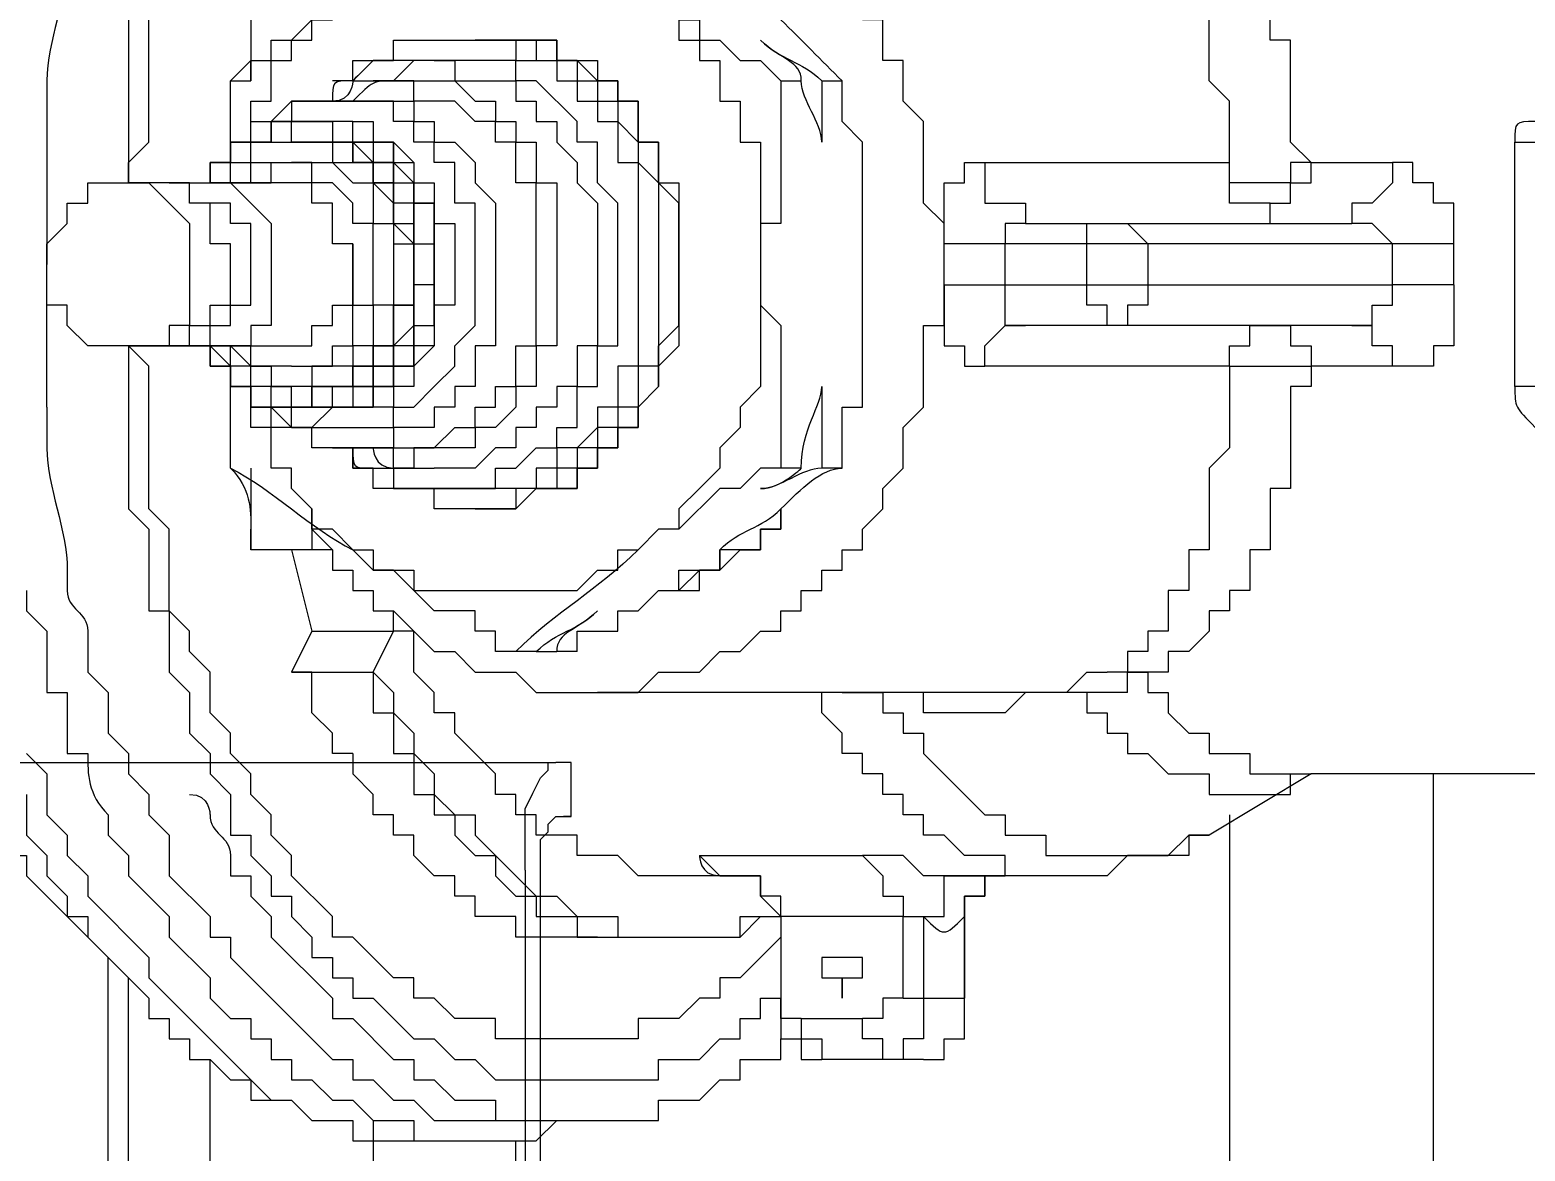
# Model space of a CAD drawing. Header units: millimetres. Extents: x 25083 to 52777, y 24772 to 45779.
# Drawn here: x 38650.22 to 38677.45, y 33442.81 to 33463.23 of the extents above; entities that cross this region are included whole.
import ezdxf

# ---------------------------------------------------------------- set-up
doc = ezdxf.new("R2010")
doc.units = ezdxf.units.MM
doc.layers.add('小车', color=7, linetype='Continuous')
doc.styles.get("Standard").update_dxf_attribs({"font": ''})
doc.styles.get('Standard').set_extended_font_data('SimSun')
doc.dimstyles.new('15', dxfattribs={"dimtxt": 15, "dimasz": 10, "dimexe": 2, "dimexo": 1, "dimgap": 1, "dimtad": 1, "dimdsep": 46, "dimtxsty": 'Standard', "dimcen": 2.5, "dimadec": 0, "dimazin": 0, "dimtfac": 1, "dimtmove": 2, "dimatfit": 3, "dimfxl": 1, "dimtolj": 1, "dimarcsym": 0})
doc.dimstyles.new('ISO-25', dxfattribs={"dimtxt": 2.5, "dimasz": 2.5, "dimexe": 1.25, "dimexo": 0.625, "dimtad": 1, "dimtxsty": 'Standard', "dimcen": 2.5, "dimadec": 0, "dimazin": 0, "dimtfac": 1, "dimtmove": 0, "dimatfit": 3, "dimfxl": 1, "dimarcsym": 0})

# ---------------------------------------------------------------- blocks, each defined once
blk = doc.blocks.new('*D925')
at = {"color": 0, "lineweight": -2}
for p, q in [((29677.862, 34881.662), (29677.862, 32448.293)), ((40733.017, 34757.645), (40733.017, 32448.293)), ((29680.362, 32449.543), (40730.517, 32449.543))]:
    blk.add_line(p, q, dxfattribs=at)
at = {"color": 0}
for points in [[(29680.362, 32449.96), (29680.362, 32449.127), (29677.862, 32449.543)], [(40730.517, 32449.127), (40730.517, 32449.96), (40733.017, 32449.543)]]:
    blk.add_solid(points, dxfattribs=at)
at = {"layer": 'DEFPOINTS', "color": 0}
for p in [(29677.862, 34882.287), (40733.017, 34758.27), (40733.017, 32449.543)]:
    blk.add_point(p, dxfattribs=at)
at = {"color": 0, "insert": (35205.439, 32451.628), "char_height": 2.5, "attachment_point": 5}
blk.add_mtext('11055,15', dxfattribs=at)
blk = doc.blocks.new('zw$D2F4')
at = {"color": 7, "lineweight": 5}
for points in [[(269.607, 841.499), (269.607, 841.128), (268.864, 841.128), (268.864, 840.757), (268.493, 840.757), (267.007, 839.271)], [(270.721, 840.757), (270.349, 840.385), (269.607, 840.385), (269.235, 840.014), (268.864, 840.014), (268.493, 839.643), (268.121, 839.643), (267.007, 838.529), (266.636, 838.529), (264.779, 836.672), (264.408, 836.3), (264.408, 835.929), (264.036, 835.558), (264.036, 834.815), (263.665, 834.815), (263.665, 832.587)], [(269.978, 840.757), (269.235, 840.757), (268.864, 840.385), (268.493, 840.385), (268.121, 840.014), (267.75, 840.014), (267.75, 839.643), (267.378, 839.643), (266.264, 838.529), (265.893, 838.529), (265.893, 838.157), (265.522, 838.157), (265.522, 837.786), (265.15, 837.786), (265.15, 837.415), (264.779, 837.043), (264.779, 836.672), (264.408, 836.672), (264.408, 835.929), (264.036, 835.558), (264.036, 835.186)], [(273.692, 840.757), (273.32, 840.757), (272.949, 840.385), (271.835, 840.385), (271.835, 840.014), (270.721, 840.014), (270.721, 839.643)], [(278.148, 838.9), (278.148, 839.643), (278.519, 840.014), (278.891, 840.014), (278.891, 840.385), (280.005, 840.385), (280.376, 840.014), (280.747, 840.014), (280.747, 839.643), (281.119, 839.643), (281.119, 838.9)], [(272.949, 839.643), (272.206, 839.643), (271.835, 839.271), (271.092, 839.271), (270.721, 838.9), (270.349, 838.9), (269.978, 838.529), (269.607, 838.529)], [(263.294, 839.271), (267.007, 839.271)], [(269.607, 839.271), (269.235, 839.271), (268.864, 838.9), (268.493, 838.9), (267.75, 838.157), (267.378, 838.157), (266.636, 837.415), (266.264, 837.415), (265.893, 837.043), (265.893, 836.672), (265.522, 836.672), (265.522, 836.3), (265.15, 836.3), (265.15, 835.929), (264.779, 835.929), (264.779, 835.558), (264.408, 835.186), (264.408, 834.815), (264.036, 834.444), (264.036, 833.701), (263.665, 833.701), (263.665, 831.473), (264.036, 831.101), (264.036, 830.73)], [(263.294, 838.9), (266.636, 838.9)], [(278.148, 838.9), (275.177, 838.9), (274.806, 838.529), (273.32, 838.529), (273.32, 838.157), (272.206, 838.157), (271.835, 837.786), (271.092, 837.786), (270.721, 837.415), (270.349, 837.415), (269.978, 837.043), (269.607, 837.043)], [(272.949, 837.786), (273.32, 838.157), (274.806, 838.157), (275.177, 838.529), (277.777, 838.529), (278.148, 838.9)], [(278.148, 838.9), (278.148, 838.529)], [(281.119, 838.9), (281.119, 838.529), (280.376, 837.786), (278.519, 837.786), (278.519, 838.157), (278.148, 838.157), (278.148, 838.9)], [(281.119, 838.529), (281.119, 838.9)], [(293.374, 834.072), (293.002, 834.072), (293.002, 834.444), (291.888, 835.558), (291.517, 835.558), (290.403, 836.672), (290.031, 836.672), (289.66, 837.043), (288.917, 837.043), (288.175, 837.786), (287.061, 837.786), (286.689, 838.157), (285.946, 838.157), (285.575, 838.529), (284.461, 838.529), (284.09, 838.9), (281.119, 838.9)], [(281.119, 838.9), (281.49, 838.9), (281.861, 838.529), (284.09, 838.529)], [(269.607, 838.529), (269.235, 838.157), (268.493, 838.157), (267.75, 837.415), (267.378, 837.415), (267.378, 837.043), (267.007, 837.043), (265.15, 835.186), (265.15, 834.815), (264.779, 834.815), (264.779, 834.444), (264.408, 834.072), (264.408, 833.701), (264.036, 833.33), (264.036, 830.73)], [(278.148, 838.529), (278.148, 837.786), (278.519, 837.786), (278.519, 837.415), (278.891, 837.415), (278.891, 837.043), (279.633, 837.043)], [(279.633, 837.043), (280.005, 837.043), (280.005, 837.415), (280.747, 837.415), (280.747, 837.786), (281.119, 837.786), (281.119, 838.529)], [(278.148, 837.415), (278.148, 838.157)], [(281.119, 838.157), (281.119, 837.415)], [(266.264, 828.502), (265.893, 828.873), (265.893, 829.616), (265.522, 829.616), (265.522, 832.216), (265.893, 832.216), (265.893, 832.958), (266.264, 833.33), (266.264, 833.701), (266.636, 833.701), (266.636, 834.072), (267.378, 834.815), (267.378, 835.186), (267.75, 835.186), (268.493, 835.929), (268.864, 835.929), (269.235, 836.3), (269.607, 836.3), (269.978, 836.672), (270.349, 836.672), (270.721, 837.043), (271.092, 837.043), (271.463, 837.415), (272.206, 837.415), (272.578, 837.786), (272.949, 837.786)], [(278.148, 837.786), (278.148, 837.415), (278.519, 837.415), (278.519, 837.043), (278.891, 837.043), (278.891, 836.672), (279.633, 836.672)], [(279.633, 836.672), (280.376, 836.672), (280.376, 837.043), (280.747, 837.043), (280.747, 837.415), (280.747, 837.786)], [(255.866, 837.415), (265.15, 837.415)], [(255.866, 837.415), (265.15, 837.415)], [(277.034, 835.929), (277.405, 835.929), (277.405, 837.043), (277.777, 837.043), (278.148, 837.415)], [(277.405, 836.672), (277.405, 837.043), (277.777, 837.043), (277.777, 837.415), (278.148, 837.415)], [(278.148, 837.415), (277.777, 837.415), (277.777, 837.043), (277.405, 837.043)], [(278.148, 837.415), (278.148, 836.3)], [(279.633, 836.3), (278.519, 836.3), (278.519, 836.672), (278.148, 836.672), (278.148, 837.043), (278.148, 837.415)], [(281.119, 837.415), (281.119, 837.043), (280.376, 836.3), (279.633, 836.3)], [(281.119, 836.3), (281.119, 837.415)], [(281.119, 837.415), (281.119, 837.043), (281.49, 837.043), (281.49, 836.672), (281.861, 836.672), (281.861, 835.929)], [(281.119, 837.415), (281.49, 837.415), (281.49, 837.043), (281.861, 837.043)], [(281.861, 837.043), (281.49, 837.043), (281.49, 837.415), (281.119, 837.415)], [(268.864, 837.043), (268.493, 837.043), (268.493, 836.672), (268.121, 836.672), (267.75, 836.3), (267.378, 836.3), (266.264, 835.186), (265.893, 835.186), (265.893, 834.815), (265.15, 834.072), (265.15, 833.701), (264.779, 833.701), (264.779, 833.33), (264.408, 832.958), (264.408, 832.216), (264.036, 832.216), (264.036, 829.245), (264.408, 829.245), (264.408, 828.502), (264.779, 828.131), (264.779, 827.759), (265.15, 827.759), (265.15, 827.016), (265.522, 827.016)], [(269.607, 837.043), (269.235, 837.043), (269.235, 836.672), (268.864, 836.672), (268.493, 836.3), (268.121, 836.3), (268.121, 835.929), (267.75, 835.929), (267.378, 835.558), (267.007, 835.558), (267.007, 835.186), (266.636, 835.186), (266.636, 834.815), (266.264, 834.815), (266.264, 834.444), (265.893, 834.072)], [(275.92, 837.043), (277.405, 837.043)], [(277.405, 837.043), (277.405, 836.672), (277.034, 836.672), (277.034, 835.558)], [(278.148, 837.043), (277.777, 836.672), (277.777, 836.3), (277.405, 836.3), (277.405, 835.929)], [(277.405, 835.929), (277.405, 836.672), (277.777, 836.672), (277.777, 837.043), (278.148, 837.043)], [(281.119, 837.043), (281.119, 836.672), (281.49, 836.672), (281.49, 835.558), (281.49, 835.186), (281.119, 834.815), (281.119, 834.444), (280.376, 834.444), (280.376, 834.072), (279.633, 834.072)], [(281.119, 837.043), (281.49, 837.043), (281.49, 836.672), (281.861, 836.672), (281.861, 835.929)], [(281.49, 837.043), (282.976, 837.043)], [(281.861, 837.043), (281.861, 836.3), (282.233, 836.3), (282.233, 835.558)], [(282.233, 835.558), (282.233, 836.3), (281.861, 836.3), (281.861, 837.043)], [(288.546, 834.815), (288.175, 835.186), (287.803, 835.186), (287.803, 835.558), (287.061, 835.558), (286.689, 835.929), (285.946, 835.929), (285.946, 836.3), (284.832, 836.3), (284.832, 836.672), (283.347, 836.672), (282.976, 837.043)], [(282.976, 837.043), (282.976, 836.672), (283.347, 836.672), (283.347, 836.3), (283.718, 836.3), (283.718, 835.929), (284.461, 835.186), (284.461, 834.815), (284.832, 834.815)], [(274.434, 835.558), (274.434, 836.672)], [(274.434, 836.672), (274.806, 836.672)], [(274.434, 834.815), (274.806, 835.186), (274.806, 835.558), (275.177, 835.558), (275.548, 835.929), (275.92, 835.929), (275.92, 836.3), (276.662, 836.3), (276.662, 836.672), (277.034, 836.672), (277.405, 836.672)], [(276.291, 834.815), (276.291, 835.558), (276.662, 835.558), (276.662, 836.3), (277.034, 836.3), (277.034, 836.672), (277.405, 836.672)], [(276.662, 835.558), (276.662, 835.929), (277.034, 835.929), (277.034, 836.672), (277.405, 836.672)], [(277.034, 835.558), (277.034, 836.3), (277.405, 836.3), (277.405, 836.672)], [(277.777, 836.3), (277.777, 836.672), (278.148, 836.672)], [(281.119, 836.672), (281.119, 836.3), (281.49, 836.3)], [(281.49, 836.672), (281.861, 836.672), (281.861, 835.929), (282.233, 835.929), (282.233, 835.558)], [(281.861, 836.672), (282.233, 836.672), (282.233, 836.3), (282.604, 835.929), (282.604, 835.186), (282.604, 834.815)], [(281.861, 836.672), (282.604, 836.672), (282.604, 836.3), (283.347, 836.3), (283.347, 835.929), (283.718, 835.929), (283.718, 835.558), (284.09, 835.558), (284.09, 835.186), (284.461, 835.186), (284.461, 834.815), (284.832, 834.815)], [(288.546, 834.815), (288.175, 835.186), (287.803, 835.186), (287.803, 835.558), (287.061, 835.558), (286.689, 835.929), (285.946, 835.929), (285.575, 836.3), (284.832, 836.3), (284.461, 836.672), (282.976, 836.672)], [(277.034, 836.3), (276.662, 835.929), (276.662, 835.186)], [(277.777, 835.929), (277.777, 836.3)], [(281.49, 836.3), (281.49, 835.929)], [(282.604, 835.186), (282.604, 835.929), (282.233, 835.929), (282.233, 836.3)], [(270.721, 834.815), (270.721, 835.186), (271.092, 835.186), (271.463, 835.558), (272.206, 835.558), (272.206, 835.929)], [(270.721, 834.815), (270.721, 835.186), (271.092, 835.186), (271.463, 835.558), (272.206, 835.558), (272.206, 835.929)], [(272.949, 835.558), (272.206, 835.929)], [(272.206, 835.929), (272.206, 834.815)], [(274.434, 835.929), (272.949, 835.558)], [(279.633, 833.701), (278.891, 833.701), (278.891, 834.072), (278.148, 834.072), (278.148, 834.444), (277.777, 834.444), (277.777, 834.815), (277.405, 834.815), (277.405, 835.558), (277.034, 835.558), (277.034, 835.929)], [(277.034, 835.929), (277.034, 835.558), (277.405, 835.558), (277.405, 834.815), (277.777, 834.815), (277.777, 834.444), (278.148, 834.444), (278.148, 834.072), (278.891, 834.072), (278.891, 833.701), (279.633, 833.701)], [(279.633, 833.701), (278.891, 833.701), (278.891, 834.072), (278.148, 834.072), (278.148, 834.444), (277.777, 834.444), (277.777, 834.815), (277.405, 834.815), (277.405, 835.558), (277.034, 835.558), (277.034, 835.929)], [(281.861, 835.929), (281.861, 835.186), (281.49, 835.186), (281.49, 834.444), (281.119, 834.444), (280.747, 834.072), (278.148, 834.072), (278.148, 834.444), (277.777, 834.444), (277.777, 834.815), (277.405, 834.815), (277.405, 835.929)], [(279.633, 834.072), (278.891, 834.072), (278.891, 834.444), (278.148, 834.444), (278.148, 834.815), (277.777, 834.815), (277.777, 835.558), (277.405, 835.558), (277.405, 835.929)], [(277.777, 835.929), (277.777, 835.186), (278.148, 835.186), (278.148, 834.815), (278.519, 834.815), (278.891, 834.815), (278.891, 834.444), (280.376, 834.444), (280.376, 834.815), (280.747, 834.815), (281.119, 835.186), (281.119, 835.558), (281.49, 835.558), (281.49, 835.929)], [(278.148, 835.929), (278.148, 835.558), (278.519, 835.558), (278.519, 835.186), (278.891, 835.186), (278.891, 834.815), (279.262, 834.815), (280.005, 834.815), (280.005, 835.186), (280.747, 835.186), (280.747, 835.558), (281.119, 835.558), (281.119, 835.929)], [(281.861, 835.929), (281.861, 834.815), (281.49, 834.815), (281.49, 834.444), (281.119, 834.444), (281.119, 834.072), (280.376, 834.072), (280.376, 833.701), (279.633, 833.701)], [(281.861, 835.929), (281.861, 834.815), (281.49, 834.815), (281.49, 834.444), (281.119, 834.444), (281.119, 834.072), (280.005, 834.072), (280.005, 833.701), (279.633, 833.701)], [(279.633, 833.701), (280.005, 833.701), (280.376, 834.072), (281.119, 834.072), (281.119, 834.444), (281.49, 834.444), (281.49, 834.815), (281.861, 834.815), (281.861, 835.929)], [(275.177, 835.558), (274.806, 835.558), (274.434, 835.186), (274.063, 835.186), (274.063, 834.815), (273.692, 834.815), (273.692, 834.444), (273.32, 834.444), (273.32, 834.072), (272.578, 833.33), (272.578, 832.958), (272.206, 832.587), (272.206, 831.844), (271.835, 831.473), (271.835, 830.359)], [(272.949, 835.558), (272.949, 834.072)], [(274.434, 835.186), (274.434, 835.558)], [(274.434, 835.186), (274.434, 835.558)], [(277.034, 835.186), (276.662, 835.558)], [(277.034, 835.558), (277.034, 835.186), (277.405, 835.186), (277.405, 834.444), (277.777, 834.444), (277.777, 834.072), (278.148, 834.072), (278.519, 833.701), (279.633, 833.701)], [(279.633, 833.33), (279.262, 833.33), (279.262, 833.701), (278.148, 833.701), (278.148, 834.072), (277.777, 834.072), (277.777, 834.444), (277.405, 834.444), (277.405, 834.815), (277.034, 834.815), (277.034, 835.558)], [(282.233, 835.558), (282.233, 835.186), (281.861, 835.186), (281.861, 834.444), (281.49, 834.444), (281.49, 834.072), (281.119, 834.072), (281.119, 833.701), (280.005, 833.701), (280.005, 833.33), (279.633, 833.33)], [(279.633, 833.701), (280.747, 833.701), (280.747, 834.072), (281.49, 834.072), (281.49, 834.444), (281.861, 834.815), (281.861, 835.558)], [(282.233, 835.558), (282.233, 835.186)], [(276.662, 835.186), (276.662, 834.072), (277.034, 834.072), (277.034, 833.701), (277.405, 833.33), (277.777, 832.958), (278.148, 832.958), (278.519, 832.587), (279.633, 832.587)], [(277.034, 834.815), (277.034, 835.186)], [(279.633, 832.587), (280.747, 832.587), (280.747, 832.958), (281.49, 832.958), (281.49, 833.33), (281.861, 833.33), (281.861, 833.701), (282.233, 833.701), (282.233, 834.072), (282.604, 834.072), (282.604, 835.186)], [(282.233, 834.815), (282.233, 835.186)], [(272.206, 834.815), (272.206, 834.444), (271.463, 834.444), (271.463, 834.072), (270.721, 834.072), (270.721, 833.701), (269.978, 833.701), (269.978, 833.33), (269.607, 833.33), (269.607, 832.958), (269.235, 832.958), (268.864, 832.587), (268.864, 832.216), (268.493, 832.216), (268.121, 831.844), (268.121, 831.473), (267.75, 831.473), (267.75, 830.73), (267.378, 830.73), (267.378, 829.245)], [(269.235, 834.072), (269.607, 834.072), (269.607, 834.444), (269.978, 834.444), (270.349, 834.815)], [(272.206, 834.815), (272.206, 834.444)], [(272.578, 831.844), (272.578, 832.216), (272.949, 832.216), (272.949, 832.587), (273.32, 832.587), (273.32, 833.33), (274.063, 834.072), (274.063, 834.444), (274.434, 834.815)], [(274.434, 834.815), (274.434, 834.444), (274.063, 834.444), (274.063, 833.701), (273.692, 833.701), (273.692, 831.844), (273.692, 831.473), (273.692, 830.73), (274.063, 830.359), (274.063, 829.987), (274.434, 829.987), (274.434, 829.616)], [(275.177, 832.587), (275.177, 833.33), (275.548, 833.33), (275.548, 834.444), (275.92, 834.444), (275.92, 834.815), (276.291, 834.815)], [(276.291, 834.815), (275.92, 834.815), (275.92, 834.072), (275.548, 834.072), (275.548, 833.33)], [(275.92, 834.072), (276.291, 834.072), (276.291, 834.815)], [(276.662, 833.701), (276.662, 834.072), (276.291, 834.072), (276.291, 834.815)], [(279.633, 833.33), (278.148, 833.33), (278.148, 833.701), (277.777, 833.701), (277.777, 834.072), (277.405, 834.072), (277.405, 834.444), (277.034, 834.444), (277.034, 834.815)], [(277.034, 834.815), (277.034, 834.444), (277.405, 834.444), (277.405, 834.072), (277.777, 834.072), (277.777, 833.701), (278.148, 833.701), (278.519, 833.701), (278.519, 833.33), (279.633, 833.33)], [(278.148, 833.33), (277.777, 833.701), (277.405, 833.701), (277.405, 834.072), (277.034, 834.072), (277.034, 834.815)], [(280.005, 834.815), (278.891, 834.815)], [(282.233, 834.815), (282.233, 834.444), (281.861, 834.444), (281.861, 834.072), (281.49, 834.072), (281.49, 833.701), (281.119, 833.701), (280.747, 833.701), (280.747, 833.33), (279.633, 833.33)], [(279.633, 833.33), (280.747, 833.33), (280.747, 833.701), (281.119, 833.701), (281.49, 834.072), (281.861, 834.072), (281.861, 834.815), (282.233, 834.815)], [(282.233, 834.815), (282.233, 834.444), (281.861, 834.444), (281.861, 834.072), (281.49, 833.701), (281.119, 833.701), (281.119, 833.33)], [(282.604, 834.815), (282.604, 833.701)], [(282.976, 834.815), (282.976, 834.072)], [(282.976, 834.815), (283.347, 834.815), (283.347, 834.072), (283.718, 834.072), (283.718, 832.958), (283.718, 832.587)], [(283.347, 833.33), (283.347, 834.444), (282.976, 834.815)], [(264.036, 834.444), (258.095, 834.444)], [(272.206, 834.444), (271.835, 834.072), (271.463, 834.072), (271.092, 833.701), (270.721, 833.701), (270.349, 833.33), (269.978, 833.33), (269.607, 832.958), (269.607, 832.587), (269.235, 832.587), (268.121, 831.473), (268.121, 831.101), (267.75, 830.73), (267.75, 829.987), (267.378, 829.987), (267.378, 827.759), (267.75, 827.759), (267.75, 827.016)], [(272.206, 834.444), (272.949, 834.072)], [(275.548, 832.958), (275.548, 834.444), (275.92, 834.444)], [(283.347, 834.444), (283.347, 834.072), (283.718, 834.072), (283.718, 832.958)], [(265.893, 834.072), (265.522, 833.701), (265.522, 833.33), (265.15, 832.958), (265.15, 832.587), (264.779, 832.216), (264.779, 829.987), (264.779, 829.245), (265.15, 829.245), (265.15, 828.502), (265.522, 828.131), (265.522, 827.759), (265.893, 827.759), (265.893, 827.388), (266.264, 827.388), (266.264, 827.016)], [(267.378, 830.359), (267.378, 831.844), (267.75, 831.844), (267.75, 832.587), (268.121, 832.587), (268.121, 832.958), (268.493, 832.958), (268.493, 833.33), (268.864, 833.701), (269.235, 833.701), (269.235, 834.072)], [(268.493, 828.873), (268.493, 829.616), (268.864, 829.987), (268.864, 830.73), (269.235, 830.73), (269.235, 831.473), (269.607, 831.473), (269.607, 831.844), (269.978, 831.844), (269.978, 832.216), (270.349, 832.216), (271.092, 832.958), (271.463, 832.958), (271.463, 833.33), (271.835, 833.33), (272.206, 833.701), (272.949, 833.701), (272.949, 834.072)], [(272.949, 834.072), (273.32, 834.072)], [(282.976, 834.072), (282.976, 832.958), (282.604, 832.587), (282.604, 832.216), (282.233, 832.216), (282.233, 831.844), (281.861, 831.844), (281.861, 831.473), (281.49, 831.473), (281.119, 831.473), (281.119, 831.101), (278.148, 831.101), (278.148, 831.473), (277.405, 831.473), (277.405, 831.844), (277.034, 831.844), (276.662, 832.216), (276.662, 832.587), (276.291, 832.587), (276.291, 833.701), (275.92, 833.701), (275.92, 834.072)], [(276.291, 834.072), (276.291, 833.33), (276.662, 832.958), (276.662, 832.587), (277.034, 832.587), (277.034, 832.216), (277.405, 832.216), (277.405, 831.844), (278.148, 831.844), (278.148, 831.473), (279.633, 831.473)], [(279.633, 831.473), (281.119, 831.473), (281.119, 831.844), (281.861, 831.844), (281.861, 832.216), (282.233, 832.216), (282.233, 832.587), (282.604, 832.958), (282.604, 833.701), (282.976, 833.701), (282.976, 834.072)], [(282.604, 833.701), (282.233, 833.701), (282.233, 833.33), (281.861, 833.33), (281.861, 832.958), (281.49, 832.587), (281.119, 832.587), (280.747, 832.216), (280.005, 832.216), (278.148, 832.216), (278.148, 832.587), (277.405, 832.587), (277.405, 832.958), (277.034, 832.958), (277.034, 833.33), (276.662, 833.33), (276.662, 833.701)], [(275.548, 833.33), (275.548, 832.216), (275.92, 832.216), (275.92, 831.844), (276.291, 831.473)], [(283.347, 833.33), (283.347, 832.958), (282.976, 832.958), (282.976, 831.844), (282.604, 831.844), (282.604, 831.473), (282.233, 831.473), (282.233, 831.101), (281.861, 831.101), (281.49, 830.73), (281.119, 830.73), (280.747, 830.359), (278.148, 830.359), (278.148, 830.73), (277.405, 830.73), (277.405, 831.101), (277.034, 831.101), (277.034, 831.473), (276.662, 831.473), (276.662, 831.844), (276.291, 831.844), (276.291, 832.216), (275.92, 832.587), (275.92, 833.33)], [(279.633, 832.958), (278.891, 832.958), (278.891, 833.33), (278.148, 833.33)], [(281.119, 833.33), (280.376, 833.33), (280.376, 832.958), (279.633, 832.958)], [(282.976, 831.473), (282.976, 831.844), (283.347, 831.844), (283.347, 833.33)], [(283.718, 832.958), (283.718, 831.844), (283.347, 831.844), (283.347, 831.101), (282.976, 831.101), (282.976, 830.73), (282.604, 830.73), (282.604, 830.359), (282.233, 830.359), (282.233, 829.987), (281.861, 829.987), (281.49, 829.987), (281.49, 829.616), (277.777, 829.616), (277.777, 829.987), (277.034, 829.987), (277.034, 830.359), (276.662, 830.359), (276.291, 830.73), (276.291, 831.101), (275.92, 831.101), (275.92, 831.473), (275.548, 831.473), (275.548, 832.958)], [(283.718, 832.587), (283.718, 831.101), (283.347, 831.101), (283.347, 830.359), (282.976, 830.359), (282.976, 829.987), (282.604, 829.987), (282.604, 829.616), (281.861, 829.616), (281.861, 829.245), (281.119, 829.245), (281.119, 828.873), (278.148, 828.873), (277.777, 829.245), (277.405, 829.245), (277.034, 829.616), (276.662, 829.616), (276.662, 829.987), (276.291, 829.987), (276.291, 830.359), (275.92, 830.359), (275.92, 830.73), (275.548, 830.73), (275.548, 831.844), (275.177, 831.844), (275.177, 832.587)], [(275.177, 832.587), (275.177, 831.844), (275.548, 831.473), (275.548, 830.73), (275.92, 830.73), (275.92, 830.359), (276.291, 830.359), (276.291, 829.987), (276.662, 829.987), (276.662, 829.616), (277.034, 829.616), (277.405, 829.245), (278.148, 829.245), (278.519, 828.873), (279.633, 828.873)], [(279.633, 829.245), (277.777, 829.245), (277.777, 829.616), (277.034, 829.616), (277.034, 829.987), (276.662, 829.987), (276.662, 830.359), (276.291, 830.359), (276.291, 830.73), (275.92, 830.73), (275.92, 831.101), (275.548, 831.101), (275.548, 831.844), (275.177, 831.844), (275.177, 832.587)], [(283.718, 832.587), (283.718, 831.473), (283.347, 831.473), (283.347, 830.73), (282.976, 830.73), (282.976, 830.359), (282.604, 830.359), (282.604, 829.987), (282.233, 829.987), (281.861, 829.616), (281.49, 829.616), (281.119, 829.245), (279.633, 829.245)], [(279.633, 832.216), (278.519, 832.216)], [(280.747, 832.216), (279.633, 832.216)], [(259.209, 831.844), (263.665, 831.844)], [(272.578, 831.473), (272.578, 831.844)], [(279.633, 828.873), (280.747, 828.873), (281.119, 829.245), (281.861, 829.245), (281.861, 829.616), (282.604, 829.616), (282.604, 829.987), (282.976, 829.987), (282.976, 830.359), (283.347, 830.73), (283.347, 831.101), (283.718, 831.101), (283.718, 831.844)], [(276.291, 831.473), (276.291, 831.101), (276.662, 831.101), (276.662, 830.73), (277.405, 830.73), (277.405, 830.359), (278.148, 830.359), (278.148, 829.987), (279.633, 829.987), (280.747, 829.987), (281.119, 830.359), (281.861, 830.359), (281.861, 830.73), (282.233, 830.73), (282.976, 831.473)], [(272.578, 830.73), (272.578, 831.101)], [(272.578, 830.73), (272.949, 830.73), (272.949, 829.987), (273.32, 829.987), (273.32, 829.616), (273.692, 829.245)], [(267.378, 830.359), (267.378, 829.245)], [(271.835, 823.303), (271.835, 830.359)], [(271.835, 830.359), (271.835, 829.616), (272.206, 829.245), (272.206, 828.502), (272.578, 828.131), (272.578, 827.759), (272.949, 827.388), (272.949, 827.016), (273.32, 827.016), (273.32, 826.645), (273.692, 826.645), (273.692, 826.274), (274.063, 826.274), (274.063, 825.902), (274.434, 825.902), (274.434, 825.531), (274.806, 825.531), (275.177, 825.16), (275.548, 825.16), (275.92, 824.788), (276.662, 824.788), (277.034, 824.417), (278.519, 824.417), (278.519, 824.046), (279.262, 824.046)], [(280.005, 824.046), (280.376, 824.046), (280.747, 824.417), (282.233, 824.417), (282.604, 824.788), (283.347, 824.788), (283.347, 825.16), (284.09, 825.16), (284.09, 825.531), (284.461, 825.531), (285.204, 826.274), (285.575, 826.274), (285.575, 826.645), (286.318, 827.388), (286.318, 827.759), (286.689, 828.131), (286.689, 828.502), (287.061, 828.873), (287.061, 830.359)], [(275.92, 827.016), (275.92, 827.388), (275.548, 827.759), (275.548, 828.131), (274.806, 828.873), (274.806, 829.245), (274.434, 829.616)], [(279.633, 827.388), (277.405, 827.388), (277.034, 827.759), (276.662, 827.759), (276.291, 828.131), (275.92, 828.131), (275.548, 828.502), (275.177, 828.873), (274.806, 828.873), (274.806, 829.245), (274.434, 829.616)], [(284.832, 829.616), (284.461, 829.616), (284.461, 829.245), (284.09, 828.873), (283.718, 828.873), (283.718, 828.502), (283.347, 828.502), (283.347, 828.131), (282.604, 828.131), (282.604, 827.759), (281.861, 827.759), (281.861, 827.388), (281.49, 827.388), (281.119, 827.388), (279.633, 827.388)], [(284.832, 829.616), (284.461, 829.616), (284.461, 828.873), (284.09, 828.873), (284.09, 828.502), (283.718, 828.502), (283.718, 828.131), (283.347, 827.759), (283.347, 827.388), (282.976, 827.016)], [(267.378, 829.245), (267.378, 827.759), (267.75, 827.388), (267.75, 827.016)], [(273.692, 829.245), (273.692, 828.502), (274.063, 828.502), (274.063, 828.131), (274.434, 827.759), (274.434, 827.388), (274.806, 827.388), (274.806, 827.016), (275.177, 827.016)], [(273.692, 829.245), (273.692, 828.873), (274.063, 828.873), (274.063, 828.131), (274.434, 828.131)], [(268.493, 828.131), (268.493, 828.873)], [(275.177, 827.016), (274.806, 827.016), (274.806, 827.388), (274.434, 827.388), (274.434, 828.131), (274.063, 828.131), (274.063, 828.502), (273.692, 828.873)], [(267.378, 827.016), (266.636, 827.759), (266.636, 828.131), (266.264, 828.131), (266.264, 828.502)], [(267.75, 827.016), (268.121, 827.016), (268.121, 827.388), (268.493, 827.388), (268.493, 827.759), (268.493, 828.131), (268.864, 828.502)], [(268.864, 828.502), (268.493, 828.131)], [(268.864, 828.502), (268.864, 825.531)], [(268.493, 828.131), (268.493, 827.388), (268.121, 827.388), (267.75, 827.016)], [(279.633, 827.388), (278.891, 827.388), (278.519, 827.016), (275.92, 827.016)], [(282.976, 827.016), (280.376, 827.016), (280.376, 827.388), (279.633, 827.388)], [(266.264, 827.016), (265.522, 827.016), (265.522, 826.645), (265.15, 826.645), (265.15, 826.274)], [(265.893, 826.645), (265.893, 827.016), (266.264, 827.016)], [(267.75, 827.016), (266.264, 827.016)], [(267.75, 827.016), (266.264, 827.016)], [(267.75, 824.788), (267.75, 827.016)], [(275.92, 826.645), (275.92, 827.016)], [(282.976, 827.016), (282.976, 826.645)], [(265.893, 826.645), (265.522, 826.645), (265.522, 826.274), (265.15, 826.274)], [(265.893, 826.645), (265.893, 825.531)], [(265.15, 824.417), (265.15, 826.274)], [(266.636, 826.274), (266.636, 825.902), (266.264, 825.902)], [(267.007, 825.902), (267.007, 826.274), (266.636, 826.274)], [(269.978, 824.788), (269.978, 825.16), (270.349, 825.16), (270.349, 825.531), (270.721, 825.531), (270.721, 825.902), (271.092, 825.902), (271.463, 826.274), (271.835, 826.274)], [(275.92, 825.902), (275.92, 826.274)], [(282.976, 826.274), (282.976, 825.902)], [(266.264, 825.902), (266.636, 825.902), (266.636, 825.531)], [(266.636, 825.531), (267.007, 825.531), (267.007, 825.902)], [(271.835, 825.902), (271.835, 825.16)], [(275.92, 825.902), (277.034, 825.902), (277.034, 825.531), (277.777, 825.531)], [(281.49, 825.531), (281.861, 825.531), (282.233, 825.902), (282.976, 825.902)], [(265.15, 825.16), (265.522, 825.16), (265.522, 825.531), (265.893, 825.531)], [(266.264, 824.788), (266.264, 825.16), (265.893, 825.16), (265.893, 825.531)], [(268.864, 825.531), (268.493, 825.16), (268.121, 825.16), (268.121, 824.788), (267.75, 824.788)], [(268.493, 823.303), (268.493, 824.417), (268.864, 824.788), (268.864, 825.531)], [(266.264, 824.417), (265.522, 824.417), (265.522, 824.788), (265.15, 824.788), (265.15, 825.16)], [(271.835, 825.16), (271.463, 825.16), (271.463, 824.788), (271.092, 824.788), (271.092, 824.417), (270.721, 824.417), (269.607, 823.303), (269.607, 822.932), (269.235, 822.932), (269.235, 822.189), (268.864, 822.189), (268.864, 819.961), (269.235, 819.589), (269.235, 819.218)], [(271.835, 821.446), (271.835, 822.56), (271.463, 822.932), (271.463, 824.417), (271.835, 824.417), (271.835, 825.16)], [(266.264, 824.788), (267.75, 824.788)], [(266.264, 824.788), (266.264, 823.674)], [(267.75, 824.788), (267.75, 824.417)], [(268.493, 822.189), (268.493, 822.932), (268.864, 822.932), (268.864, 823.674), (269.235, 824.046), (269.235, 824.417), (269.607, 824.417), (269.607, 824.788), (269.978, 824.788)], [(265.15, 824.417), (265.15, 824.046), (265.522, 824.046), (265.522, 823.674), (265.893, 823.674), (266.264, 823.674)], [(265.15, 824.417), (265.15, 824.046), (265.522, 824.046), (265.522, 823.674), (265.893, 823.674), (266.264, 823.674)], [(267.75, 824.417), (266.264, 824.417)], [(267.75, 824.417), (267.75, 824.046), (268.493, 824.046), (268.493, 823.674), (268.493, 823.303)], [(279.262, 824.046), (278.148, 824.046), (278.148, 823.674), (277.777, 823.674), (277.777, 823.303)], [(279.262, 824.046), (279.262, 822.932)], [(280.005, 822.932), (280.005, 824.046)], [(280.005, 824.046), (281.119, 824.046), (281.119, 823.674), (281.49, 823.674), (281.49, 823.303)], [(267.75, 823.674), (266.264, 823.674)], [(266.264, 823.674), (267.75, 823.674)], [(267.75, 823.674), (268.121, 823.674), (268.121, 823.303), (268.493, 823.303), (268.493, 822.932)], [(268.493, 823.303), (268.121, 823.303), (268.121, 823.674), (267.75, 823.674)], [(268.493, 822.189), (268.493, 823.303)], [(271.835, 821.817), (271.835, 823.303)], [(277.777, 818.847), (277.777, 823.303)], [(277.777, 823.303), (278.148, 823.303), (278.519, 822.932), (278.519, 822.56)], [(281.49, 823.303), (280.747, 823.303), (280.747, 822.56), (280.376, 822.56)], [(281.49, 823.303), (281.49, 818.847)], [(278.519, 822.56), (278.519, 822.932), (279.262, 822.932)], [(279.262, 822.932), (279.262, 815.876)], [(280.005, 815.876), (280.005, 822.932)], [(280.376, 822.56), (280.376, 822.932), (280.005, 822.932)], [(278.519, 816.618), (278.519, 822.56)], [(280.376, 822.56), (280.376, 816.618)], [(269.235, 819.218), (269.235, 819.589), (268.864, 819.589), (268.864, 820.703), (268.493, 821.075), (268.493, 821.817), (268.493, 822.189)], [(271.835, 821.446), (271.835, 821.817)], [(271.835, 821.817), (272.206, 821.446), (272.206, 821.075)], [(271.835, 821.446), (271.463, 821.446), (271.463, 821.075), (271.092, 821.075), (271.092, 820.703), (270.721, 820.703), (270.721, 820.332), (270.349, 819.961), (270.349, 819.218), (269.978, 819.218), (269.978, 817.733), (270.349, 817.733), (270.349, 817.361)], [(271.835, 820.703), (271.835, 821.446)], [(278.519, 821.075), (278.891, 821.075), (278.891, 821.446), (279.262, 821.446)], [(279.262, 821.446), (280.005, 821.446)], [(280.005, 821.446), (280.376, 821.446), (280.376, 821.075)], [(277.777, 818.847), (276.291, 818.847), (275.92, 819.218), (274.434, 819.218), (274.434, 819.589), (273.692, 819.589), (273.692, 819.961), (272.949, 819.961), (272.949, 820.332), (272.578, 820.332), (272.578, 820.703), (272.206, 820.703), (272.206, 821.075)], [(272.206, 820.332), (272.206, 821.075)], [(279.262, 820.332), (278.891, 820.332), (278.891, 820.703), (278.519, 820.703), (278.519, 821.075)], [(280.376, 821.075), (280.376, 820.703), (280.005, 820.332)], [(271.835, 820.703), (272.206, 820.703), (272.206, 820.332)], [(281.49, 818.847), (282.604, 818.847), (282.976, 819.218), (284.461, 819.218), (284.832, 819.589), (285.575, 819.589), (285.575, 819.961), (285.946, 819.961), (286.318, 819.961), (286.318, 820.332), (286.689, 820.332), (286.689, 820.703)], [(272.206, 820.332), (271.835, 820.332), (271.835, 819.961), (271.463, 819.961), (271.092, 819.589), (271.092, 819.218), (270.721, 819.218), (270.721, 818.475), (270.349, 818.475), (270.349, 818.104), (270.349, 817.361)], [(277.777, 817.361), (277.405, 817.361), (277.405, 817.733), (275.548, 817.733), (275.548, 818.104), (274.434, 818.104), (274.434, 818.475), (273.692, 818.475), (273.692, 818.847), (273.32, 818.847), (273.32, 819.218), (272.949, 819.218), (272.578, 819.589), (272.578, 819.961), (272.206, 819.961), (272.206, 820.332)], [(280.005, 820.332), (279.262, 820.332)], [(281.49, 817.361), (281.861, 817.733), (283.718, 817.733), (283.718, 818.104), (284.461, 818.104), (284.832, 818.475), (285.204, 818.475), (285.575, 818.847), (285.946, 818.847), (285.946, 819.218), (286.318, 819.218), (286.318, 819.589), (286.689, 819.589), (286.689, 819.961), (287.061, 820.332)], [(270.349, 817.361), (269.235, 819.218)], [(269.607, 818.847), (259.58, 818.847)], [(277.777, 818.847), (278.148, 818.847), (278.148, 818.475), (278.519, 818.475), (278.519, 818.104)], [(277.777, 818.847), (277.777, 817.361)], [(280.376, 818.104), (280.747, 818.104), (280.747, 818.847), (281.119, 818.847), (281.49, 818.847)], [(281.49, 817.361), (281.49, 817.733), (281.119, 817.733), (281.119, 818.847), (281.49, 818.847)], [(278.519, 818.104), (278.519, 817.733), (278.148, 817.733), (278.148, 817.361), (277.777, 817.361)], [(280.376, 818.104), (280.747, 818.104), (280.747, 817.733), (281.119, 817.733), (281.119, 817.361), (281.49, 817.361)], [(270.349, 795.08), (270.349, 817.361)], [(277.777, 815.876), (277.777, 817.361)], [(281.49, 817.361), (281.49, 815.876)], [(277.777, 815.876), (278.148, 815.876), (278.148, 816.247), (278.519, 816.247), (278.519, 816.618)], [(278.519, 816.618), (278.519, 816.247), (278.891, 816.247), (278.891, 815.876), (279.262, 815.876)], [(280.005, 815.876), (280.376, 816.247), (280.376, 816.618)], [(281.49, 815.876), (281.119, 815.876), (280.747, 816.247), (280.747, 816.618), (280.376, 816.618)], [(279.262, 814.762), (278.148, 814.762), (278.148, 815.133), (277.777, 815.133), (277.777, 815.876)], [(279.262, 814.762), (279.262, 815.876)], [(280.005, 814.762), (280.747, 814.762), (280.747, 815.133), (281.119, 815.133), (281.119, 815.504), (281.49, 815.504), (281.49, 815.876)], [(280.005, 814.762), (280.005, 815.876)], [(259.209, 815.133), (270.349, 815.133)], [(277.405, 813.648), (281.861, 813.648)], [(277.405, 802.135), (277.405, 813.648)], [(281.861, 813.648), (281.861, 802.135)]]:
    blk.add_lwpolyline(points, dxfattribs=at)
for points in [[(276.291, 840.385), (275.548, 840.385), (274.806, 840.014), (274.063, 840.014)], [(277.034, 840.385), (276.662, 840.385), (276.662, 840.385), (276.291, 840.385)], [(277.034, 840.385), (277.777, 840.385), (278.891, 840.385), (279.633, 840.385)], [(282.976, 840.385), (281.861, 840.385), (280.747, 840.385), (279.633, 840.385)], [(285.204, 840.014), (284.461, 840.014), (283.718, 840.385), (282.976, 840.385)], [(273.692, 840.014), (273.32, 840.014), (273.32, 839.643), (272.949, 839.643)], [(274.063, 840.014), (273.692, 840.014), (273.692, 840.014), (273.692, 840.014)], [(270.721, 839.643), (270.349, 839.643), (269.978, 839.643), (269.607, 839.271)], [(269.978, 837.786), (269.978, 837.415), (269.607, 837.415), (269.607, 837.415)], [(269.607, 837.415), (269.235, 837.415), (269.235, 837.043), (268.864, 837.043)], [(269.607, 837.415), (269.607, 837.415), (269.607, 837.415), (269.607, 837.415)], [(268.864, 837.043), (268.864, 837.043), (268.864, 837.043), (268.864, 837.043)], [(275.92, 837.043), (275.548, 836.3), (274.806, 835.558), (274.434, 834.815)], [(275.92, 837.043), (275.548, 836.672), (275.177, 836.672), (274.806, 836.672)], [(274.806, 836.672), (274.806, 836.672), (274.434, 836.672), (274.434, 836.672)], [(275.92, 836.672), (275.548, 836.672), (275.177, 836.672), (274.806, 836.672)], [(278.148, 836.3), (278.148, 836.3), (278.148, 835.929), (278.148, 835.929)], [(281.119, 835.929), (281.119, 835.929), (281.119, 836.3), (281.119, 836.3)], [(272.206, 835.929), (272.206, 835.929), (272.206, 835.929), (272.206, 835.929)], [(277.034, 835.929), (277.034, 835.929), (277.034, 835.929), (277.034, 835.929)], [(277.034, 835.929), (277.034, 835.929), (277.034, 835.929), (277.034, 835.929)], [(277.034, 835.929), (277.034, 835.558), (277.034, 835.558), (277.034, 835.558)], [(277.034, 835.929), (277.034, 835.929), (277.034, 835.929), (277.034, 835.929)], [(277.034, 835.929), (277.034, 835.929), (277.034, 835.929), (277.034, 835.929)], [(278.148, 835.929), (278.148, 835.929), (278.148, 835.929), (278.148, 835.929)], [(281.119, 835.929), (281.119, 835.929), (281.119, 835.929), (281.119, 835.929)], [(281.861, 835.929), (281.861, 835.929), (281.861, 835.929), (281.861, 835.929)], [(281.861, 835.929), (281.861, 835.929), (281.861, 835.929), (281.861, 835.929)], [(281.861, 835.558), (281.861, 835.558), (281.861, 835.558), (281.861, 835.929)], [(281.861, 835.929), (281.861, 835.929), (281.861, 835.929), (281.861, 835.929)], [(281.861, 835.929), (281.861, 835.929), (281.861, 835.929), (281.861, 835.929)], [(274.806, 835.558), (274.806, 835.558), (274.806, 835.558), (274.434, 835.558)], [(276.662, 835.558), (276.662, 835.558), (276.662, 835.558), (276.662, 835.558)], [(277.034, 835.558), (277.034, 835.558), (277.034, 835.186), (277.034, 835.186)], [(282.233, 835.558), (282.233, 835.558), (282.233, 835.558), (282.233, 835.558)], [(282.233, 835.186), (282.233, 835.186), (282.233, 835.558), (282.233, 835.558)], [(276.291, 835.186), (276.291, 835.186), (276.291, 835.186), (276.291, 834.815)], [(276.291, 835.186), (276.291, 835.186), (276.291, 835.186), (276.291, 835.186)], [(276.291, 835.186), (276.291, 835.186), (276.291, 834.815), (276.291, 834.815)], [(276.291, 835.186), (276.291, 835.186), (276.291, 835.186), (276.291, 835.186)], [(276.291, 835.186), (276.291, 835.186), (276.291, 835.186), (276.291, 834.815)], [(276.291, 835.186), (276.291, 834.815), (276.291, 834.815), (276.291, 834.815)], [(277.034, 835.186), (277.034, 835.186), (277.034, 835.186), (277.034, 834.815)], [(277.034, 835.186), (277.034, 835.186), (277.034, 835.186), (277.034, 834.815)], [(277.034, 835.186), (277.034, 835.186), (277.034, 835.186), (277.034, 835.186)], [(282.233, 834.815), (282.233, 835.186), (282.233, 835.186), (282.233, 835.186)], [(282.233, 834.815), (282.233, 835.186), (282.233, 835.186), (282.233, 835.186)], [(282.233, 835.186), (282.233, 835.186), (282.233, 835.186), (282.233, 835.186)], [(282.976, 834.815), (282.976, 835.186), (282.976, 835.186), (282.604, 835.186)], [(282.604, 835.186), (282.604, 835.186), (282.604, 835.186), (282.604, 835.186)], [(282.976, 834.815), (282.976, 835.186), (282.976, 835.186), (282.604, 835.186)], [(282.976, 834.815), (282.976, 834.815), (282.604, 834.815), (282.604, 835.186)], [(282.976, 835.186), (282.976, 835.186), (282.976, 835.186), (282.976, 835.186)], [(282.976, 834.815), (282.976, 834.815), (282.976, 835.186), (282.976, 835.186)], [(270.721, 834.815), (270.349, 834.815), (270.349, 834.815), (270.349, 834.815)], [(270.721, 834.815), (270.721, 834.815), (270.721, 834.815), (270.721, 834.815)], [(276.291, 834.815), (275.92, 834.815), (275.92, 834.815), (275.92, 834.444)], [(276.291, 834.815), (276.291, 834.815), (276.291, 834.815), (276.291, 834.815)], [(276.291, 834.815), (276.291, 834.815), (276.291, 834.815), (276.291, 834.815)], [(276.291, 834.815), (276.291, 834.444), (276.291, 834.444), (276.291, 834.072)], [(278.891, 834.815), (278.891, 834.815), (278.891, 834.815), (278.891, 834.815)], [(280.005, 834.815), (280.005, 834.815), (280.005, 834.815), (280.005, 834.815)], [(282.976, 834.072), (282.976, 834.444), (282.976, 834.444), (282.604, 834.815)], [(282.976, 834.815), (282.976, 834.815), (282.976, 834.815), (282.976, 834.815)], [(282.976, 834.815), (282.976, 834.815), (282.976, 834.815), (282.976, 834.815)], [(283.347, 834.444), (282.976, 834.815), (282.976, 834.815), (282.976, 834.815)], [(275.92, 834.444), (275.92, 834.444), (275.92, 834.444), (275.92, 834.444)], [(276.291, 834.444), (276.291, 834.444), (275.92, 834.444), (275.92, 834.072)], [(282.976, 834.072), (282.976, 834.444), (282.976, 834.444), (282.976, 834.444)], [(283.347, 834.444), (283.347, 834.444), (283.347, 834.444), (283.347, 834.444)], [(275.92, 834.072), (275.92, 834.072), (275.92, 834.072), (275.92, 833.701)], [(283.347, 833.701), (282.976, 834.072), (282.976, 834.072), (282.976, 834.072)], [(275.92, 833.701), (275.92, 833.701), (275.92, 833.701), (275.92, 833.701)], [(275.92, 833.701), (275.92, 833.701), (275.92, 833.701), (275.92, 833.33)], [(276.662, 833.701), (276.662, 833.701), (276.662, 833.701), (276.662, 833.701)], [(282.604, 833.701), (282.604, 833.701), (282.604, 833.701), (282.604, 833.701)], [(283.347, 833.701), (283.347, 833.701), (283.347, 833.701), (283.347, 833.701)], [(283.347, 833.33), (283.347, 833.701), (283.347, 833.701), (283.347, 833.701)], [(275.92, 833.33), (275.92, 833.33), (275.92, 833.33), (275.92, 833.33)], [(283.347, 833.33), (283.347, 833.33), (283.347, 833.33), (283.347, 833.33)], [(275.177, 832.587), (275.177, 832.587), (275.177, 832.587), (275.177, 832.587)], [(283.718, 831.844), (283.718, 832.216), (283.718, 832.216), (283.718, 832.587)], [(283.718, 832.587), (283.718, 832.587), (283.718, 832.587), (283.718, 832.587)], [(274.434, 829.616), (273.692, 830.359), (273.32, 831.101), (272.578, 831.844)], [(272.578, 831.473), (272.578, 831.473), (272.578, 831.101), (272.578, 831.101)], [(272.578, 831.473), (272.949, 831.101), (272.949, 830.73), (273.32, 830.359)], [(272.578, 831.473), (272.578, 831.473), (272.578, 831.473), (272.578, 831.473)], [(273.32, 830.359), (272.949, 830.73), (272.949, 831.101), (272.578, 831.101)], [(268.864, 828.502), (268.864, 828.502), (268.493, 828.502), (268.493, 828.131)], [(268.493, 828.131), (268.493, 828.131), (268.493, 828.131), (268.493, 828.131)], [(274.434, 828.131), (274.806, 827.759), (274.806, 827.388), (275.177, 827.016)], [(275.92, 826.274), (275.92, 826.645), (275.548, 827.016), (275.548, 827.388)], [(275.548, 827.388), (275.548, 827.016), (275.92, 826.645), (275.92, 826.645)], [(283.718, 827.388), (283.347, 827.016), (283.347, 826.645), (282.976, 826.274)], [(282.976, 826.645), (283.347, 826.645), (283.347, 827.016), (283.718, 827.388)], [(267.75, 827.016), (267.75, 827.016), (267.75, 827.016), (267.75, 827.016)], [(267.75, 827.016), (267.75, 827.016), (267.75, 827.016), (267.75, 827.016)], [(267.75, 827.016), (267.75, 827.016), (267.75, 827.016), (267.75, 827.016)], [(275.177, 827.016), (275.548, 826.645), (275.92, 826.274), (275.92, 825.902)], [(282.976, 825.902), (283.347, 826.274), (283.718, 826.645), (284.09, 827.016)], [(275.92, 826.645), (276.662, 826.645), (277.034, 826.274), (277.405, 826.274)], [(281.861, 826.274), (282.233, 826.274), (282.604, 826.645), (282.976, 826.645)], [(277.405, 826.274), (277.034, 826.274), (276.662, 826.274), (275.92, 826.274)], [(282.976, 826.274), (282.604, 826.274), (282.233, 826.274), (281.861, 826.274)], [(277.777, 825.531), (278.519, 825.531), (278.891, 825.531), (279.633, 825.531)], [(277.777, 825.531), (278.148, 825.531), (278.519, 825.531), (278.891, 825.531)], [(278.891, 825.531), (279.262, 825.531), (279.262, 825.531), (279.633, 825.531)], [(279.633, 825.531), (280.005, 825.531), (280.747, 825.531), (281.49, 825.531)], [(279.633, 825.531), (279.633, 825.531), (280.005, 825.531), (280.005, 825.531)], [(280.005, 825.531), (280.376, 825.531), (280.747, 825.531), (281.49, 825.531)], [(267.75, 824.417), (267.378, 824.046), (267.378, 824.046), (267.75, 823.674)], [(279.262, 824.046), (279.633, 824.046), (279.633, 824.046), (280.005, 824.046)], [(268.493, 823.303), (268.493, 823.303), (268.493, 823.303), (268.493, 823.303)], [(268.493, 822.932), (268.493, 822.932), (268.493, 822.932), (268.493, 823.303)], [(279.262, 822.932), (279.633, 822.932), (279.633, 822.932), (280.005, 822.932)], [(270.349, 817.361), (270.349, 817.361), (270.349, 817.361), (270.349, 817.361)], [(279.262, 815.876), (279.633, 815.876), (279.633, 815.876), (280.005, 815.876)], [(279.262, 814.762), (279.633, 814.762), (279.633, 814.762), (280.005, 814.762)], [(277.405, 813.648), (277.034, 813.648), (277.034, 813.648), (276.662, 813.276)], [(277.405, 813.648), (278.891, 813.648), (280.376, 813.648), (281.49, 813.648)], [(282.233, 813.276), (282.233, 813.648), (282.233, 813.648), (281.861, 813.648)]]:
    blk.add_open_spline(points, degree=3, dxfattribs=at)
blk = doc.blocks.new('*D470')
at = {"layer": 'DEFPOINTS', "color": 0}
for p in [(36180.039, 116639.326), (36197.537, 116639.326), (36197.537, 116438.26)]:
    blk.add_point(p, dxfattribs=at)
at = {"layer": '小车', "color": 0, "linetype": 'Continuous', "lineweight": -2}
for p, q in [((36180.039, 116638.326), (36180.039, 116436.26)), ((36197.537, 116638.326), (36197.537, 116436.26)), ((36170.039, 116438.26), (36160.039, 116438.26)), ((36180.039, 116438.26), (36197.537, 116438.26)), ((36207.537, 116438.26), (36217.537, 116438.26))]:
    blk.add_line(p, q, dxfattribs=at)
at = {"layer": '小车', "color": 0}
for points in [[(36170.039, 116439.926), (36170.039, 116436.593), (36180.039, 116438.26)], [(36207.537, 116439.926), (36207.537, 116436.593), (36197.537, 116438.26)]]:
    blk.add_solid(points, dxfattribs=at)
at = {"layer": '小车', "color": 0, "insert": (36193.655, 116438.26), "char_height": 15, "attachment_point": 5}
blk.add_mtext('\\A1;17.5', dxfattribs=at)
blk = doc.blocks.new('A$C1A4175F5')
at = {"layer": '小车', "color": 7, "lineweight": 0}
for points in [[(934.404, 245.535), (934.684, 245.535)], [(934.404, 245.535), (934.544, 245.535)], [(934.404, 244.555), (934.404, 245.535)], [(958.062, 245.535), (934.684, 245.535)], [(935.244, 243.575), (935.244, 243.995), (935.244, 244.275), (935.244, 244.695), (935.104, 244.975), (934.964, 245.255), (934.824, 245.395), (934.824, 245.535), (934.684, 245.535)], [(934.684, 244.555), (934.404, 244.555)], [(934.404, 244.555), (934.544, 244.555)], [(934.964, 243.575), (934.964, 243.715), (934.964, 243.995), (934.964, 244.135), (934.824, 244.275), (934.824, 244.415), (934.684, 244.555)], [(934.964, 212.498), (934.964, 243.575)], [(935.244, 243.575), (935.244, 212.498)]]:
    blk.add_lwpolyline(points, dxfattribs=at)
at = {"layer": '小车'}
dim = blk.add_linear_dim(base=(229.857, 249.006), p1=(212.358, 450.073), p2=(229.857, 450.073), dimstyle='15', override={"dimfxl": 0.18}, dxfattribs=at)
dim.commit()
dim.dimension.update_dxf_attribs({"geometry": '*D470', "text_midpoint": (225.974, 249.006), "dimtype": 128, "insert": (-35967.681, -116189.253)})
blk = doc.blocks.new('zw$50CE')
blk.add_blockref('zw$D2F4', (22.01, 103.569))
at = {"layer": '小车', "ltscale": 10, "xscale": -1, "rotation": 270}
blk.add_blockref('A$C1A4175F5', (47.032, 0), dxfattribs=at)

msp = doc.modelspace()

# ---------------------------------------------------------------- block references
at = {"rotation": 90}
msp.add_blockref('zw$50CE', (39594.481, 33157.316), dxfattribs=at)

# ---------------------------------------------------------------- dimensions: what is measured, and where the dimension line sits
dim = msp.add_linear_dim(base=(40733.0166, 32449.5434), p1=(29677.8617, 34882.2868), p2=(40733.0166, 34758.2702), dimstyle='ISO-25')
dim.commit()
dim.dimension.update_dxf_attribs({"geometry": '*D925', "text_midpoint": (35205.4391, 32449.5434), "dimtype": 160})

doc.saveas('drawing.dxf')
